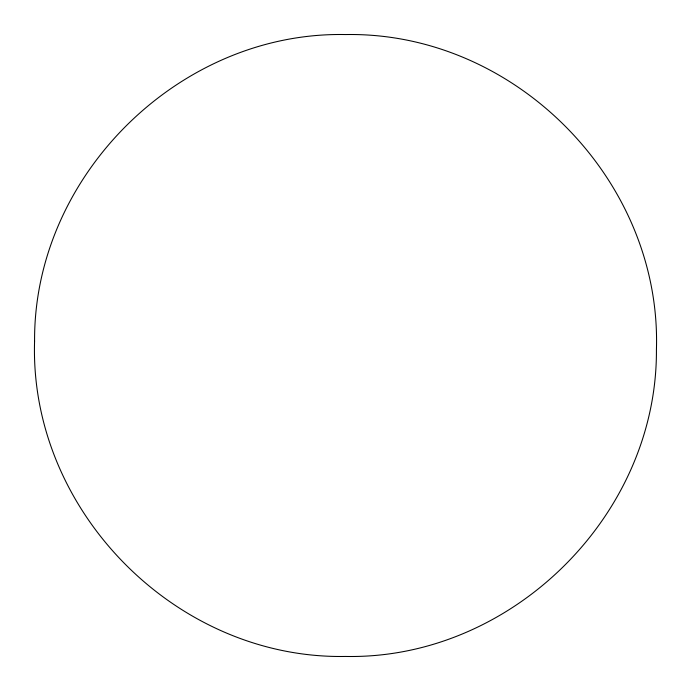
<?xml version="1.0" encoding="UTF-8"?>
<svg xmlns="http://www.w3.org/2000/svg" width="691" height="691" viewBox="0 0 691 691"><rect width="100%" height="100%" fill="white"/><g stroke="black" fill="none" stroke-linecap="round" stroke-linejoin="round"><path stroke-width="1.04" d="M34.576 341.19C29.221 510.589 176.032 659.43 345.457 656.45C511.193 659.724 657.366 515.555 656.424 349.81C661.779 180.411 514.976 31.57 345.543 34.55C179.798 31.276 33.643 175.445 34.576 341.19"/></g></svg>
